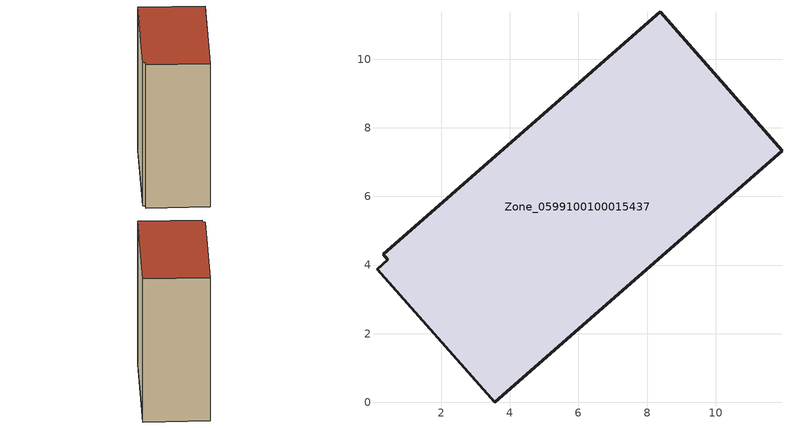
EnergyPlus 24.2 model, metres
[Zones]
Zone_0599100100015437
 floor ground (C_G): 0.14,3.88 0.44,4.15 0.31,4.31 8.39,11.38 11.93,7.33 3.56,0 z2.96
 wall outside (C_F): 3.56,0 11.93,7.33 8.39,11.38 0.31,4.31 0.44,4.15 0.14,3.88 3.56,0 z2.96:15.51
 roof outside (C_R): 0.44,4.15 0.14,3.88 3.56,0 11.93,7.33 8.39,11.38 0.31,4.31 z15.51
[BUILDING]
Pand.0599100100015437: North Axis=0; Terrain=City; Loads Convergence Tolerance Value=0.04; Temperature Convergence Tolerance Value=0.4; Solar Distribution=FullExterior; Maximum Number of Warmup Days=25; Minimum Number of Warmup Days=1
[Site:Location]
Rotterdam.The.Hague.AP_ZH_NLD Design_Conditions: Latitude=51.96; Longitude=4.45; Time Zone=1; Elevation=-4.5
[SITE:GROUNDTEMPERATURE:BUILDINGSURFACE]
18, 18, 18, 18, 18, 18, 18, 18, 18, 18, 18, 18
[MATERIAL] Thermal Absorptance=0.9; Solar Absorptance=0.7; Visible Absorptance=0.7
Name | Roughness | Thickness | Conductivity | Density | Specific Heat
G.TI.2015-2018 | MediumSmooth | 0.15 | 0.0428571 | 540 | 1210
F.TI.2015-2018 | Rough | 0.3 | 0.0666667 | 1920 | 840
R.TI.2015-2018 | MediumRough | 0.2 | 0.0333333 | 1500 | 1000
[CONSTRUCTION]
C_G: G.TI.2015-2018
C_F: F.TI.2015-2018
C_R: R.TI.2015-2018
[ZONE]
Zone_0599100100015437: Type=1; Multiplier=1; Ceiling Height=Autocalculate; Volume=Autocalculate; Floor Area=autocalculate; Part of Total Floor Area=Yes
[ZONEINFILTRATION:DESIGNFLOWRATE]
Infil_Zone_0599100100015437: Zone or ZoneList or Space or SpaceList=Zone_0599100100015437; Schedule=AlwaysOn; Design Flow Rate Calculation Method=Flow/Area; Flow Rate per Floor Area=0.0015; Constant Term Coefficient=1; Temperature Term Coefficient=0; Velocity Term Coefficient=0; Velocity Squared Term Coefficient=0
[HVACTEMPLATE:ZONE:IDEALLOADSAIRSYSTEM]
Zone_0599100100015437: Maximum Heating Supply Air Temperature=50; Minimum Cooling Supply Air Temperature=13; Maximum Heating Supply Air Humidity Ratio=0.0156; Minimum Cooling Supply Air Humidity Ratio=0.0077; Heating Limit=NoLimit; Cooling Limit=NoLimit; Dehumidification Control Type=ConstantSensibleHeatRatio; Cooling Sensible Heat Ratio=0.7; Dehumidification Setpoint=60; Humidification Control Type=None; Humidification Setpoint=30; Outdoor Air Method=None; Outdoor Air Flow Rate per Person=0.00944; Outdoor Air Flow Rate per Zone Floor Area=0; Outdoor Air Flow Rate per Zone=0; Demand Controlled Ventilation Type=None; Outdoor Air Economizer Type=NoEconomizer; Heat Recovery Type=None; Sensible Heat Recovery Effectiveness=0.7; Latent Heat Recovery Effectiveness=0.65
[ZONECONTROL:THERMOSTAT]
ThermostatControl_Zone_0599100100015437: Zone or ZoneList=Zone_0599100100015437; Control Type Schedule=DualSetpointControlType; Control 1=Thermostat_Zone_0599100100015437; Temperature Difference Between Cutout And Setpoint=0
[THERMOSTATSETPOINT:DUALSETPOINT]
Thermostat_Zone_0599100100015437: Heating Setpoint Temperature Schedule=HeatingSetpoint_Zone_0599100100015437; Cooling Setpoint Temperature Schedule=CoolingSetpoint_Zone_0599100100015437
[SCHEDULE:COMPACT]
HeatingSetpoint_Zone_0599100100015437: Through: 12/31, For: AllDays, Until: 24:00, 21
CoolingSetpoint_Zone_0599100100015437: Through: 12/31, For: AllDays, Until: 24:00, 24
DualSetpointControlType: Through: 12/31, For: AllDays, Until: 24:00, 4
AlwaysOn: Through: 12/31, For: AllDays, Until: 24:00, 1
